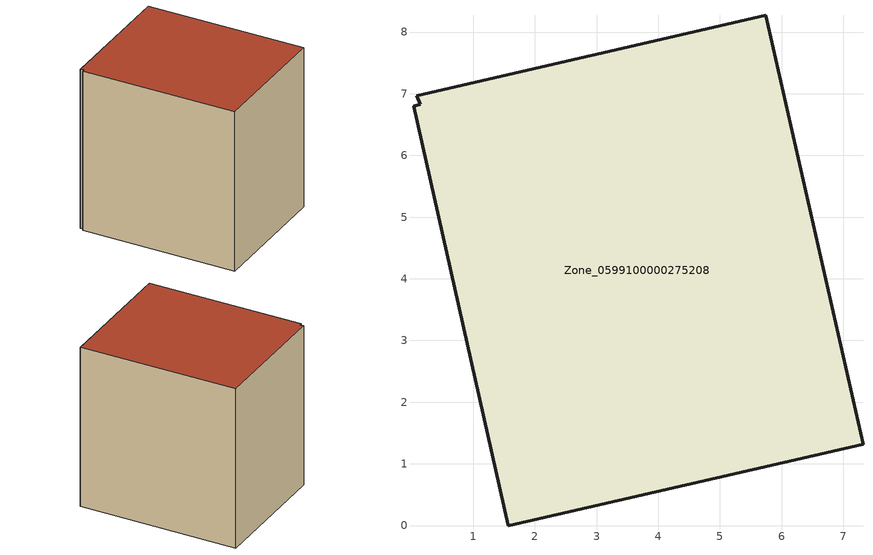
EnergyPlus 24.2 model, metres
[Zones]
Zone_0599100000275208
 floor ground (C_G): 0.08,6.97 5.74,8.27 7.32,1.32 1.57,0 0.03,6.8 0.14,6.83 z0
 wall outside (C_F): 7.32,1.32 5.74,8.27 0.08,6.97 0.14,6.83 0.03,6.8 1.57,0 7.32,1.32 z0:7.4
 roof outside (C_R): 5.74,8.27 0.08,6.97 0.14,6.83 0.03,6.8 1.57,0 7.32,1.32 z7.4
[BUILDING]
Pand.0599100000275208: North Axis=0; Terrain=City; Loads Convergence Tolerance Value=0.04; Temperature Convergence Tolerance Value=0.4; Solar Distribution=FullExterior; Maximum Number of Warmup Days=25; Minimum Number of Warmup Days=1
[Site:Location]
Rotterdam.The.Hague.AP_ZH_NLD Design_Conditions: Latitude=51.96; Longitude=4.45; Time Zone=1; Elevation=-4.5
[SITE:GROUNDTEMPERATURE:BUILDINGSURFACE]
18, 18, 18, 18, 18, 18, 18, 18, 18, 18, 18, 18
[MATERIAL] Thermal Absorptance=0.9; Solar Absorptance=0.7; Visible Absorptance=0.7
Name | Roughness | Thickness | Conductivity | Density | Specific Heat
G.TI.1946-1964 | MediumSmooth | 0.15 | 1 | 540 | 1210
F.TI.1946-1964 | Rough | 0.3 | 0.857143 | 1920 | 840
R.TI.1946-1964 | MediumRough | 0.2 | 0.277778 | 1500 | 1000
[CONSTRUCTION]
C_G: G.TI.1946-1964
C_F: F.TI.1946-1964
C_R: R.TI.1946-1964
[ZONE]
Zone_0599100000275208: Type=1; Multiplier=1; Ceiling Height=Autocalculate; Volume=Autocalculate; Floor Area=autocalculate; Part of Total Floor Area=Yes
[ZONEINFILTRATION:DESIGNFLOWRATE]
Infil_Zone_0599100000275208: Zone or ZoneList or Space or SpaceList=Zone_0599100000275208; Schedule=AlwaysOn; Design Flow Rate Calculation Method=Flow/Area; Flow Rate per Floor Area=0.003; Constant Term Coefficient=1; Temperature Term Coefficient=0; Velocity Term Coefficient=0; Velocity Squared Term Coefficient=0
[HVACTEMPLATE:ZONE:IDEALLOADSAIRSYSTEM]
Zone_0599100000275208: Maximum Heating Supply Air Temperature=50; Minimum Cooling Supply Air Temperature=13; Maximum Heating Supply Air Humidity Ratio=0.0156; Minimum Cooling Supply Air Humidity Ratio=0.0077; Heating Limit=NoLimit; Cooling Limit=NoLimit; Dehumidification Control Type=ConstantSensibleHeatRatio; Cooling Sensible Heat Ratio=0.7; Dehumidification Setpoint=60; Humidification Control Type=None; Humidification Setpoint=30; Outdoor Air Method=None; Outdoor Air Flow Rate per Person=0.00944; Outdoor Air Flow Rate per Zone Floor Area=0; Outdoor Air Flow Rate per Zone=0; Demand Controlled Ventilation Type=None; Outdoor Air Economizer Type=NoEconomizer; Heat Recovery Type=None; Sensible Heat Recovery Effectiveness=0.7; Latent Heat Recovery Effectiveness=0.65
[ZONECONTROL:THERMOSTAT]
ThermostatControl_Zone_0599100000275208: Zone or ZoneList=Zone_0599100000275208; Control Type Schedule=DualSetpointControlType; Control 1=Thermostat_Zone_0599100000275208; Temperature Difference Between Cutout And Setpoint=0
[THERMOSTATSETPOINT:DUALSETPOINT]
Thermostat_Zone_0599100000275208: Heating Setpoint Temperature Schedule=HeatingSetpoint_Zone_0599100000275208; Cooling Setpoint Temperature Schedule=CoolingSetpoint_Zone_0599100000275208
[SCHEDULE:COMPACT]
HeatingSetpoint_Zone_0599100000275208: Through: 12/31, For: AllDays, Until: 24:00, 21
CoolingSetpoint_Zone_0599100000275208: Through: 12/31, For: AllDays, Until: 24:00, 24
DualSetpointControlType: Through: 12/31, For: AllDays, Until: 24:00, 4
AlwaysOn: Through: 12/31, For: AllDays, Until: 24:00, 1
